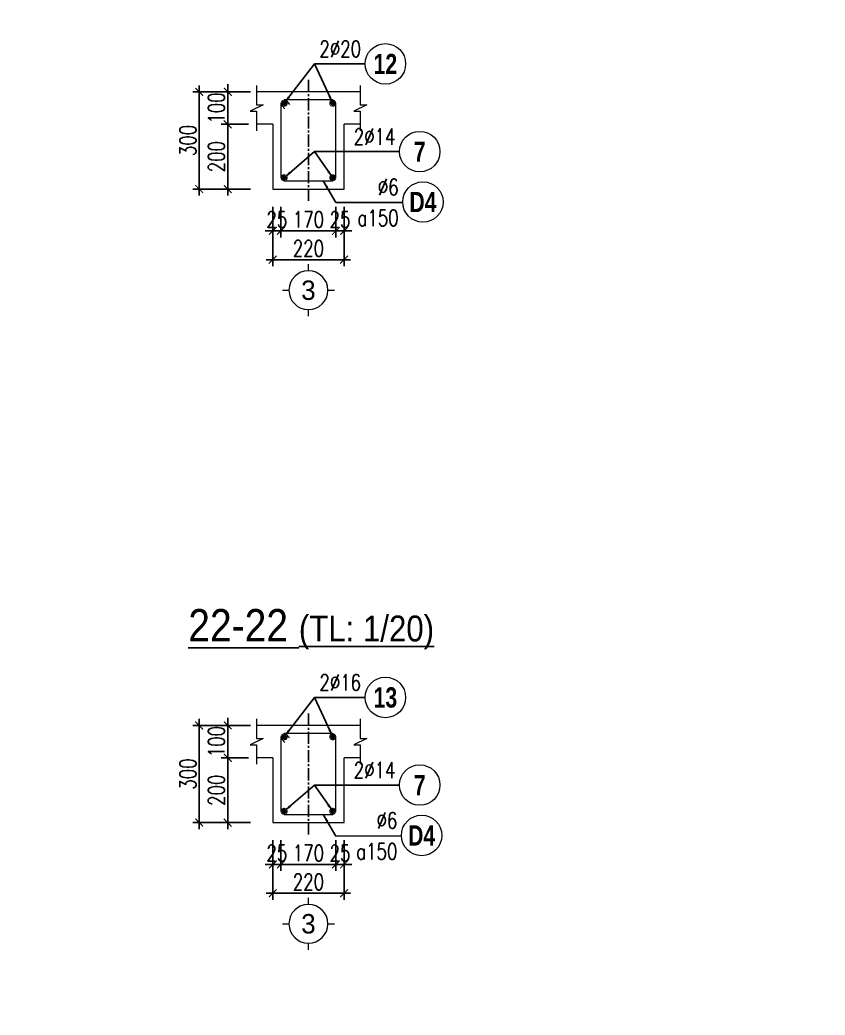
# Model space of a CAD drawing. Header units: millimetres. Extents: x -94324 to 105676, y -98316 to 125800.
# Drawn here: x -11722 to -9237, y 35234 to 38306 of the extents above; entities that cross this region are included whole.
import ezdxf
from ezdxf.enums import TextEntityAlignment as Align

# ---------------------------------------------------------------- set-up
doc = ezdxf.new("R2010")
doc.units = ezdxf.units.MM
doc.header["$MEASUREMENT"] = 0
doc.linetypes.add('CENTER2', pattern=[1.125, 0.75, -0.125, 0.125, -0.125])
doc.layers.get('0').update_dxf_attribs({"lineweight": 20})
for name, color, linetype, lineweight in [('7', 7, 'Continuous', 20), ('8', 8, 'Continuous', 13), ('bao', 4, 'Continuous', 20), ('Dim', 8, 'Continuous', 15), ('THEP', 3, 'Continuous', 18), ('thepchu', 1, 'Continuous', 30)]:
    doc.layers.add(name, color=color, linetype=linetype, lineweight=lineweight)
doc.layers.add('TEXT', color=3, linetype='Continuous')
doc.layers.add('TRUCDX', color=9, linetype='CENTER2')
doc.styles.add('.VnAvantH', font='', dxfattribs={"width": 0.9})
doc.styles.add('.VnHelvetlnsH', font='')
doc.styles.add('romans.shx', font='romans.shx', dxfattribs={"width": 0.75, "bigfont": 'vns.shx'})
doc.styles.get('.VnAvantH').set_extended_font_data('.VnAvantH')
doc.styles.get('.VnHelvetlnsH').set_extended_font_data('.VnHelvetInsH', bold=True)
doc.dimstyles.new('1-20', dxfattribs={"dimscale": 20, "dimtxt": 2.5, "dimasz": 1.2, "dimexe": 1, "dimexo": 0, "dimgap": 0.5, "dimtad": 1, "dimdec": 0, "dimzin": 0, "dimdsep": 46, "dimtxsty": 'romans.shx', "dimblk": 'ARCHTICK', "dimcen": 0.09, "dimdle": 1, "dimclrd": 8, "dimclre": 8, "dimclrt": 3, "dimadec": 0, "dimazin": 0, "dimtfac": 1, "dimtdec": 0, "dimtix": 1, "dimtmove": 0, "dimatfit": 3, "dimfxl": 1, "dimtolj": 1, "dimtzin": 0, "dimarcsym": 0})

# ---------------------------------------------------------------- blocks, each defined once
blk = doc.blocks.new('thep')
at = {"layer": 'thepchu'}
for p, q in [((-0.5, 0), (0.5, 0)), ((-0.35, 0.35), (0.35, -0.35)), ((0.35, 0.35), (-0.35, -0.35)), ((0, 0.5), (0, -0.5))]:
    blk.add_line(p, q, dxfattribs=at)
at = {"layer": 'thepchu', "const_width": 0.0833}
blk.add_lwpolyline([(-0.5, 0, 1), (0.5, 0, 1), (-0.5, 0, 1)], format="xyb", dxfattribs=at)
blk = doc.blocks.new('_ArchTick')
at = {"layer": 'Dim', "color": 0, "const_width": 0.15}
blk.add_lwpolyline([(-0.5, -0.5), (0.5, 0.5)], dxfattribs=at)
blk = doc.blocks.new("ghichu'")
at = {"color": 8}
blk.add_circle((2.5, 0), 2.5, dxfattribs=at)
at = {"color": 3, "style": 'romans.shx', "width": 0.75}
for tag, p in [('DK', (-0.5, 0.85)), ('KC', (-0.5, -2.97))]:
    blk.add_attdef(tag, text='', height=2, dxfattribs=at).set_placement(p, align=Align.RIGHT)
at = {"color": 7, "style": '.VnHelvetlnsH', "width": 0.75}
blk.add_attdef('SH', text='', height=2.5, dxfattribs=at).set_placement((2.5, 0), align=Align.MIDDLE)
blk = doc.blocks.new('*D173')
at = {"layer": 'Defpoints', "color": 0, "transparency": 16777216}
for p in [(-11016, 38083.5), (-11080.5, 37983.5), (-11016, 37983.5)]:
    blk.add_point(p, dxfattribs=at)
at = {"layer": 'Dim', "color": 8, "lineweight": -2, "transparency": 16777216}
for p, q in [((-11080.5, 38083.5), (-11080.5, 38107.5)), ((-11016, 38083.5), (-11100.5, 38083.5)), ((-11080.5, 38083.5), (-11080.5, 37983.5)), ((-11016, 37983.5), (-11100.5, 37983.5)), ((-11080.5, 37983.5), (-11080.5, 37959.5))]:
    blk.add_line(p, q, dxfattribs=at)
at = {"layer": 'Dim', "color": 8, "lineweight": -2, "transparency": 16777216, "xscale": 24, "yscale": 24, "zscale": 24}
for p, rotation in [((-11080.5, 38083.5), 270), ((-11080.5, 37983.5), 90)]:
    blk.add_blockref('_ArchTick', p, dxfattribs=dict(at, rotation=rotation))
at = {"layer": 'Dim', "color": 3, "transparency": 16777216, "insert": (-11115.5, 38033.5), "char_height": 50, "attachment_point": 5, "rotation": 90, "style": 'romans.shx'}
blk.add_mtext('\\A1;100', dxfattribs=at)
blk = doc.blocks.new('*D167')
at = {"layer": 'Defpoints', "color": 0, "transparency": 16777216}
for p in [(-11016, 37983.5), (-11080.5, 37783.5), (-11016, 37783.5)]:
    blk.add_point(p, dxfattribs=at)
at = {"layer": 'Dim', "color": 8, "lineweight": -2, "transparency": 16777216}
for p, q in [((-11080.5, 38003.5), (-11080.5, 37763.5)), ((-11016, 37983.5), (-11100.5, 37983.5)), ((-11016, 37783.5), (-11100.5, 37783.5))]:
    blk.add_line(p, q, dxfattribs=at)
at = {"layer": 'Dim', "color": 8, "lineweight": -2, "transparency": 16777216, "xscale": 24, "yscale": 24, "zscale": 24}
for p, rotation in [((-11080.5, 37983.5), 90), ((-11080.5, 37783.5), 270)]:
    blk.add_blockref('_ArchTick', p, dxfattribs=dict(at, rotation=rotation))
at = {"layer": 'Dim', "color": 3, "transparency": 16777216, "insert": (-11115.5, 37883.5), "char_height": 50, "attachment_point": 5, "rotation": 90, "style": 'romans.shx'}
blk.add_mtext('\\A1;200', dxfattribs=at)
blk = doc.blocks.new('*D168')
at = {"layer": 'Defpoints', "color": 0, "transparency": 16777216}
for p in [(-11010.5, 38083.5), (-11168.5, 37783.5), (-11010.5, 37783.5)]:
    blk.add_point(p, dxfattribs=at)
at = {"layer": 'Dim', "color": 8, "lineweight": -2, "transparency": 16777216}
for p, q in [((-11168.5, 38103.5), (-11168.5, 37763.5)), ((-11010.5, 38083.5), (-11188.5, 38083.5)), ((-11010.5, 37783.5), (-11188.5, 37783.5))]:
    blk.add_line(p, q, dxfattribs=at)
at = {"layer": 'Dim', "color": 8, "lineweight": -2, "transparency": 16777216, "xscale": 24, "yscale": 24, "zscale": 24}
for p, rotation in [((-11168.5, 38083.5), 90), ((-11168.5, 37783.5), 270)]:
    blk.add_blockref('_ArchTick', p, dxfattribs=dict(at, rotation=rotation))
at = {"layer": 'Dim', "color": 3, "transparency": 16777216, "insert": (-11203.5, 37933.5), "char_height": 50, "attachment_point": 5, "rotation": 90, "style": 'romans.shx'}
blk.add_mtext('\\A1;300', dxfattribs=at)
blk = doc.blocks.new('*D169')
at = {"layer": 'Defpoints', "color": 0, "transparency": 16777216}
for p in [(-10941.5, 37729), (-10916.5, 37729), (-10916.5, 37654.5)]:
    blk.add_point(p, dxfattribs=at)
at = {"layer": 'Dim', "color": 8, "lineweight": -2, "transparency": 16777216}
for p, q in [((-10941.5, 37729), (-10941.5, 37634.5)), ((-10916.5, 37729), (-10916.5, 37634.5)), ((-10941.5, 37654.5), (-10965.5, 37654.5)), ((-10941.5, 37654.5), (-10916.5, 37654.5)), ((-10916.5, 37654.5), (-10892.5, 37654.5))]:
    blk.add_line(p, q, dxfattribs=at)
at = {"layer": 'Dim', "color": 8, "lineweight": -2, "transparency": 16777216, "xscale": 24, "yscale": 24, "zscale": 24}
blk.add_blockref('_ArchTick', (-10941.5, 37654.5), dxfattribs=at)
at = {"layer": 'Dim', "color": 8, "lineweight": -2, "transparency": 16777216, "xscale": 24, "yscale": 24, "zscale": 24, "rotation": 180}
blk.add_blockref('_ArchTick', (-10916.5, 37654.5), dxfattribs=at)
at = {"layer": 'Dim', "color": 3, "transparency": 16777216, "insert": (-10929, 37689.5), "char_height": 50, "attachment_point": 5, "style": 'romans.shx'}
blk.add_mtext('\\A1;25', dxfattribs=at)
blk = doc.blocks.new('*D170')
at = {"layer": 'Defpoints', "color": 0, "transparency": 16777216}
for p in [(-10916.5, 37729), (-10746.5, 37729), (-10746.5, 37654.5)]:
    blk.add_point(p, dxfattribs=at)
at = {"layer": 'Dim', "color": 8, "lineweight": -2, "transparency": 16777216}
for p, q in [((-10916.5, 37729), (-10916.5, 37634.5)), ((-10746.5, 37729), (-10746.5, 37634.5)), ((-10936.5, 37654.5), (-10726.5, 37654.5))]:
    blk.add_line(p, q, dxfattribs=at)
at = {"layer": 'Dim', "color": 8, "lineweight": -2, "transparency": 16777216, "xscale": 24, "yscale": 24, "zscale": 24, "rotation": 180}
blk.add_blockref('_ArchTick', (-10916.5, 37654.5), dxfattribs=at)
at = {"layer": 'Dim', "color": 8, "lineweight": -2, "transparency": 16777216, "xscale": 24, "yscale": 24, "zscale": 24}
blk.add_blockref('_ArchTick', (-10746.5, 37654.5), dxfattribs=at)
at = {"layer": 'Dim', "color": 3, "transparency": 16777216, "insert": (-10831.5, 37689.5), "char_height": 50, "attachment_point": 5, "style": 'romans.shx'}
blk.add_mtext('\\A1;170', dxfattribs=at)
blk = doc.blocks.new('*D171')
at = {"layer": 'Defpoints', "color": 0, "transparency": 16777216}
for p in [(-10746.5, 37729), (-10721.5, 37729), (-10721.5, 37654.5)]:
    blk.add_point(p, dxfattribs=at)
at = {"layer": 'Dim', "color": 8, "lineweight": -2, "transparency": 16777216}
for p, q in [((-10746.5, 37729), (-10746.5, 37634.5)), ((-10721.5, 37729), (-10721.5, 37634.5)), ((-10746.5, 37654.5), (-10770.5, 37654.5)), ((-10746.5, 37654.5), (-10721.5, 37654.5)), ((-10721.5, 37654.5), (-10697.5, 37654.5))]:
    blk.add_line(p, q, dxfattribs=at)
at = {"layer": 'Dim', "color": 8, "lineweight": -2, "transparency": 16777216, "xscale": 24, "yscale": 24, "zscale": 24}
blk.add_blockref('_ArchTick', (-10746.5, 37654.5), dxfattribs=at)
at = {"layer": 'Dim', "color": 8, "lineweight": -2, "transparency": 16777216, "xscale": 24, "yscale": 24, "zscale": 24, "rotation": 180}
blk.add_blockref('_ArchTick', (-10721.5, 37654.5), dxfattribs=at)
at = {"layer": 'Dim', "color": 3, "transparency": 16777216, "insert": (-10734, 37689.5), "char_height": 50, "attachment_point": 5, "style": 'romans.shx'}
blk.add_mtext('\\A1;25', dxfattribs=at)
blk = doc.blocks.new('*D172')
at = {"layer": 'Defpoints', "color": 0, "transparency": 16777216}
for p in [(-10941.5, 37729), (-10721.5, 37729), (-10721.5, 37565.5)]:
    blk.add_point(p, dxfattribs=at)
at = {"layer": 'Dim', "color": 8, "lineweight": -2, "transparency": 16777216}
for p, q in [((-10941.5, 37729), (-10941.5, 37545.5)), ((-10721.5, 37729), (-10721.5, 37545.5)), ((-10961.5, 37565.5), (-10701.5, 37565.5))]:
    blk.add_line(p, q, dxfattribs=at)
at = {"layer": 'Dim', "color": 8, "lineweight": -2, "transparency": 16777216, "xscale": 24, "yscale": 24, "zscale": 24, "rotation": 180}
blk.add_blockref('_ArchTick', (-10941.5, 37565.5), dxfattribs=at)
at = {"layer": 'Dim', "color": 8, "lineweight": -2, "transparency": 16777216, "xscale": 24, "yscale": 24, "zscale": 24}
blk.add_blockref('_ArchTick', (-10721.5, 37565.5), dxfattribs=at)
at = {"layer": 'Dim', "color": 3, "transparency": 16777216, "insert": (-10831.5, 37600.5), "char_height": 50, "attachment_point": 5, "style": 'romans.shx'}
blk.add_mtext('\\A1;220', dxfattribs=at)
blk = doc.blocks.new('*D174')
at = {"layer": 'Defpoints', "color": 0, "transparency": 16777216}
for p in [(-11016, 36128), (-11080.5, 36028), (-11016, 36028)]:
    blk.add_point(p, dxfattribs=at)
at = {"layer": 'Dim', "color": 8, "lineweight": -2, "transparency": 16777216}
for p, q in [((-11016, 36128), (-11100.5, 36128)), ((-11080.5, 36128), (-11080.5, 36152)), ((-11080.5, 36128), (-11080.5, 36028)), ((-11016, 36028), (-11100.5, 36028)), ((-11080.5, 36028), (-11080.5, 36004))]:
    blk.add_line(p, q, dxfattribs=at)
at = {"layer": 'Dim', "color": 8, "lineweight": -2, "transparency": 16777216, "xscale": 24, "yscale": 24, "zscale": 24}
for p, rotation in [((-11080.5, 36128), 270), ((-11080.5, 36028), 90)]:
    blk.add_blockref('_ArchTick', p, dxfattribs=dict(at, rotation=rotation))
at = {"layer": 'Dim', "color": 3, "transparency": 16777216, "insert": (-11115.5, 36078), "char_height": 50, "attachment_point": 5, "rotation": 90, "style": 'romans.shx'}
blk.add_mtext('\\A1;100', dxfattribs=at)
blk = doc.blocks.new('*D175')
at = {"layer": 'Defpoints', "color": 0, "transparency": 16777216}
for p in [(-11016, 36028), (-11080.5, 35828), (-11016, 35828)]:
    blk.add_point(p, dxfattribs=at)
at = {"layer": 'Dim', "color": 8, "lineweight": -2, "transparency": 16777216}
for p, q in [((-11080.5, 36048), (-11080.5, 35808)), ((-11016, 36028), (-11100.5, 36028)), ((-11016, 35828), (-11100.5, 35828))]:
    blk.add_line(p, q, dxfattribs=at)
at = {"layer": 'Dim', "color": 8, "lineweight": -2, "transparency": 16777216, "xscale": 24, "yscale": 24, "zscale": 24}
for p, rotation in [((-11080.5, 36028), 90), ((-11080.5, 35828), 270)]:
    blk.add_blockref('_ArchTick', p, dxfattribs=dict(at, rotation=rotation))
at = {"layer": 'Dim', "color": 3, "transparency": 16777216, "insert": (-11115.5, 35928), "char_height": 50, "attachment_point": 5, "rotation": 90, "style": 'romans.shx'}
blk.add_mtext('\\A1;200', dxfattribs=at)
blk = doc.blocks.new('*D176')
at = {"layer": 'Defpoints', "color": 0, "transparency": 16777216}
for p in [(-11010.5, 36128), (-11168.5, 35828), (-11010.5, 35828)]:
    blk.add_point(p, dxfattribs=at)
at = {"layer": 'Dim', "color": 8, "lineweight": -2, "transparency": 16777216}
for p, q in [((-11010.5, 36128), (-11188.5, 36128)), ((-11168.5, 36148), (-11168.5, 35808)), ((-11010.5, 35828), (-11188.5, 35828))]:
    blk.add_line(p, q, dxfattribs=at)
at = {"layer": 'Dim', "color": 8, "lineweight": -2, "transparency": 16777216, "xscale": 24, "yscale": 24, "zscale": 24}
for p, rotation in [((-11168.5, 36128), 90), ((-11168.5, 35828), 270)]:
    blk.add_blockref('_ArchTick', p, dxfattribs=dict(at, rotation=rotation))
at = {"layer": 'Dim', "color": 3, "transparency": 16777216, "insert": (-11203.5, 35978), "char_height": 50, "attachment_point": 5, "rotation": 90, "style": 'romans.shx'}
blk.add_mtext('\\A1;300', dxfattribs=at)
blk = doc.blocks.new('*D177')
at = {"layer": 'Defpoints', "color": 0, "transparency": 16777216}
for p in [(-10941.5, 35773.5), (-10916.5, 35773.5), (-10916.5, 35699)]:
    blk.add_point(p, dxfattribs=at)
at = {"layer": 'Dim', "color": 8, "lineweight": -2, "transparency": 16777216}
for p, q in [((-10941.5, 35773.5), (-10941.5, 35679)), ((-10916.5, 35773.5), (-10916.5, 35679)), ((-10941.5, 35699), (-10965.5, 35699)), ((-10941.5, 35699), (-10916.5, 35699)), ((-10916.5, 35699), (-10892.5, 35699))]:
    blk.add_line(p, q, dxfattribs=at)
at = {"layer": 'Dim', "color": 8, "lineweight": -2, "transparency": 16777216, "xscale": 24, "yscale": 24, "zscale": 24}
blk.add_blockref('_ArchTick', (-10941.5, 35699), dxfattribs=at)
at = {"layer": 'Dim', "color": 8, "lineweight": -2, "transparency": 16777216, "xscale": 24, "yscale": 24, "zscale": 24, "rotation": 180}
blk.add_blockref('_ArchTick', (-10916.5, 35699), dxfattribs=at)
at = {"layer": 'Dim', "color": 3, "transparency": 16777216, "insert": (-10929, 35734), "char_height": 50, "attachment_point": 5, "style": 'romans.shx'}
blk.add_mtext('\\A1;25', dxfattribs=at)
blk = doc.blocks.new('*D178')
at = {"layer": 'Defpoints', "color": 0, "transparency": 16777216}
for p in [(-10916.5, 35773.5), (-10746.5, 35773.5), (-10746.5, 35699)]:
    blk.add_point(p, dxfattribs=at)
at = {"layer": 'Dim', "color": 8, "lineweight": -2, "transparency": 16777216}
for p, q in [((-10916.5, 35773.5), (-10916.5, 35679)), ((-10746.5, 35773.5), (-10746.5, 35679)), ((-10936.5, 35699), (-10726.5, 35699))]:
    blk.add_line(p, q, dxfattribs=at)
at = {"layer": 'Dim', "color": 8, "lineweight": -2, "transparency": 16777216, "xscale": 24, "yscale": 24, "zscale": 24, "rotation": 180}
blk.add_blockref('_ArchTick', (-10916.5, 35699), dxfattribs=at)
at = {"layer": 'Dim', "color": 8, "lineweight": -2, "transparency": 16777216, "xscale": 24, "yscale": 24, "zscale": 24}
blk.add_blockref('_ArchTick', (-10746.5, 35699), dxfattribs=at)
at = {"layer": 'Dim', "color": 3, "transparency": 16777216, "insert": (-10831.5, 35734), "char_height": 50, "attachment_point": 5, "style": 'romans.shx'}
blk.add_mtext('\\A1;170', dxfattribs=at)
blk = doc.blocks.new('*D179')
at = {"layer": 'Defpoints', "color": 0, "transparency": 16777216}
for p in [(-10746.5, 35773.5), (-10721.5, 35773.5), (-10721.5, 35699)]:
    blk.add_point(p, dxfattribs=at)
at = {"layer": 'Dim', "color": 8, "lineweight": -2, "transparency": 16777216}
for p, q in [((-10746.5, 35773.5), (-10746.5, 35679)), ((-10721.5, 35773.5), (-10721.5, 35679)), ((-10746.5, 35699), (-10770.5, 35699)), ((-10746.5, 35699), (-10721.5, 35699)), ((-10721.5, 35699), (-10697.5, 35699))]:
    blk.add_line(p, q, dxfattribs=at)
at = {"layer": 'Dim', "color": 8, "lineweight": -2, "transparency": 16777216, "xscale": 24, "yscale": 24, "zscale": 24}
blk.add_blockref('_ArchTick', (-10746.5, 35699), dxfattribs=at)
at = {"layer": 'Dim', "color": 8, "lineweight": -2, "transparency": 16777216, "xscale": 24, "yscale": 24, "zscale": 24, "rotation": 180}
blk.add_blockref('_ArchTick', (-10721.5, 35699), dxfattribs=at)
at = {"layer": 'Dim', "color": 3, "transparency": 16777216, "insert": (-10734, 35734), "char_height": 50, "attachment_point": 5, "style": 'romans.shx'}
blk.add_mtext('\\A1;25', dxfattribs=at)
blk = doc.blocks.new('*D180')
at = {"layer": 'Defpoints', "color": 0, "transparency": 16777216}
for p in [(-10941.5, 35773.5), (-10721.5, 35773.5), (-10721.5, 35610)]:
    blk.add_point(p, dxfattribs=at)
at = {"layer": 'Dim', "color": 8, "lineweight": -2, "transparency": 16777216}
for p, q in [((-10941.5, 35773.5), (-10941.5, 35590)), ((-10721.5, 35773.5), (-10721.5, 35590)), ((-10961.5, 35610), (-10701.5, 35610))]:
    blk.add_line(p, q, dxfattribs=at)
at = {"layer": 'Dim', "color": 8, "lineweight": -2, "transparency": 16777216, "xscale": 24, "yscale": 24, "zscale": 24, "rotation": 180}
blk.add_blockref('_ArchTick', (-10941.5, 35610), dxfattribs=at)
at = {"layer": 'Dim', "color": 8, "lineweight": -2, "transparency": 16777216, "xscale": 24, "yscale": 24, "zscale": 24}
blk.add_blockref('_ArchTick', (-10721.5, 35610), dxfattribs=at)
at = {"layer": 'Dim', "color": 3, "transparency": 16777216, "insert": (-10831.5, 35645), "char_height": 50, "attachment_point": 5, "style": 'romans.shx'}
blk.add_mtext('\\A1;220', dxfattribs=at)
blk = doc.blocks.new('SH')
at = {"layer": '8'}
for p, q in [((0, 20), (0, 0)), ((0, 20), (0, 0)), ((-80, -60), (-60, -60)), ((-80, -60), (-60, -60)), ((60, -60), (80, -60)), ((60, -60), (80, -60)), ((0, -120), (0, -140)), ((0, -120), (0, -140))]:
    blk.add_line(p, q, dxfattribs=at)
blk.add_circle((0, -60), 60, dxfattribs=at)
at = {"layer": 'TEXT', "style": '.VnAvantH'}
blk.add_attdef('SH', text='', height=60, dxfattribs=at).set_placement((0, -60), align=Align.MIDDLE_CENTER)

msp = doc.modelspace()

# ---------------------------------------------------------------- linework, layer by layer
at = {"layer": '7'}
msp.add_circle((5675.5, 1684), 100000, dxfattribs=at)
at = {"layer": '8'}
for points in [[(-10991.5, 38103.5), (-10991.5, 38043.5), (-10971.5, 38043.5), (-11011.5, 38023.5), (-10991.5, 38023.5), (-10991.5, 37963.5)], [(-10671.5, 38103.5), (-10671.5, 38043.5), (-10651.5, 38043.5), (-10691.5, 38023.5), (-10671.5, 38023.5), (-10671.5, 37963.5)], [(-10991.5, 36148), (-10991.5, 36088), (-10971.5, 36088), (-11011.5, 36068), (-10991.5, 36068), (-10991.5, 36008)], [(-10671.5, 36148), (-10671.5, 36088), (-10651.5, 36088), (-10691.5, 36068), (-10671.5, 36068), (-10671.5, 36008)]]:
    msp.add_lwpolyline(points, dxfattribs=at)
at = {"layer": 'bao'}
for p, q in [((-10671.5, 38083.5), (-10991.5, 38083.5)), ((-10941.5, 37983.5), (-10991.5, 37983.5)), ((-10941.5, 37983.5), (-10941.5, 37783.5)), ((-10721.5, 37783.5), (-10721.5, 37983.5)), ((-10671.5, 37983.5), (-10721.5, 37983.5)), ((-10941.5, 37783.5), (-10721.5, 37783.5)), ((-10671.5, 36128), (-10991.5, 36128)), ((-10941.5, 36028), (-10991.5, 36028)), ((-10941.5, 36028), (-10941.5, 35828)), ((-10721.5, 35828), (-10721.5, 36028)), ((-10671.5, 36028), (-10721.5, 36028)), ((-10941.5, 35828), (-10721.5, 35828))]:
    msp.add_line(p, q, dxfattribs=at)
at = {"layer": 'THEP'}
for p, q in [((-10913.6, 38041.4), (-10904.1, 38030.9)), ((-10899.4, 38055.6), (-10890, 38045)), ((-10899.4, 36100.1), (-10890, 36089.5)), ((-10913.6, 36085.9), (-10904.1, 36075.4))]:
    msp.add_line(p, q, dxfattribs=at)
for points in [[(-10756.5, 38058.5), (-10906.5, 38058.5)], [(-10916.5, 38048.5), (-10916.5, 37818.5)], [(-10746.5, 37818.5), (-10746.5, 38048.5)], [(-10906.5, 37808.5), (-10756.5, 37808.5)], [(-10916.5, 36093), (-10916.5, 35863)], [(-10756.5, 36103), (-10906.5, 36103)], [(-10746.5, 35863), (-10746.5, 36093)], [(-10906.5, 35853), (-10756.5, 35853)]]:
    msp.add_lwpolyline(points, dxfattribs=at)
at = {"layer": 'TRUCDX', "ltscale": 50}
for p, q in [((-10831.5, 38120.2), (-10831.5, 37746.8)), ((-10831.5, 36164.7), (-10831.5, 35791.3))]:
    msp.add_line(p, q, dxfattribs=at)

# ---------------------------------------------------------------- block references
ref = msp.add_blockref("ghichu'", (-10656.5, 38170), dxfattribs=dict(xscale=25, yscale=25, zscale=25))
ref.add_attrib('SH', '12', dxfattribs={"color": 7, "height": 62.5, "style": '.VnHelvetlnsH', "width": 0.75}).set_placement((-10594, 38170), align=Align.MIDDLE)
ref.add_attrib('DK', '2%%c20', dxfattribs={"color": 3, "height": 50, "style": 'romans.shx', "width": 0.75}).set_placement((-10669, 38191.1), align=Align.RIGHT)
ref = msp.add_blockref("ghichu'", (-10550.5, 37899), dxfattribs=dict(xscale=25, yscale=25, zscale=25))
ref.add_attrib('SH', '7', dxfattribs={"color": 7, "height": 62.5, "style": '.VnHelvetlnsH', "width": 0.75}).set_placement((-10488, 37899), align=Align.MIDDLE)
ref.add_attrib('DK', '2%%c14', dxfattribs={"color": 3, "height": 50, "style": 'romans.shx', "width": 0.75}).set_placement((-10563, 37920.1), align=Align.RIGHT)
at = {"xscale": 25, "yscale": 25, "zscale": 25}
for p in [(-10540.5, 37743.6), (-10544.5, 35788.5)]:
    msp.add_blockref("ghichu'", p, dxfattribs=at).add_auto_attribs({'SH': 'd4', 'DK': '%%c6', 'KC': 'a150'})
ref = msp.add_blockref("ghichu'", (-10656.5, 36214.5), dxfattribs=dict(xscale=25, yscale=25, zscale=25))
ref.add_attrib('SH', '13', dxfattribs={"color": 7, "height": 62.5, "style": '.VnHelvetlnsH', "width": 0.75}).set_placement((-10594, 36214.5), align=Align.MIDDLE)
ref.add_attrib('DK', '2%%c16', dxfattribs={"color": 3, "height": 50, "style": 'romans.shx', "width": 0.75}).set_placement((-10669, 36235.6), align=Align.RIGHT)
ref = msp.add_blockref("ghichu'", (-10550.5, 35944), dxfattribs=dict(xscale=25, yscale=25, zscale=25))
ref.add_attrib('SH', '7', dxfattribs={"color": 7, "height": 62.5, "style": '.VnHelvetlnsH', "width": 0.75}).set_placement((-10488, 35944), align=Align.MIDDLE)
ref.add_attrib('DK', '2%%c14', dxfattribs={"color": 3, "height": 50, "style": 'romans.shx', "width": 0.75}).set_placement((-10563, 35965.1), align=Align.RIGHT)
at = {"layer": 'bao'}
ref = msp.add_blockref('SH', (-10831.5, 37411.3), dxfattribs=dict(at, xscale=-1, rotation=180))
ref.add_attrib('SH', '3', dxfattribs={"layer": 'TEXT', "height": 60, "style": '.VnAvantH'}).set_placement((-10831.5, 37471.4), align=Align.MIDDLE_CENTER)
ref = msp.add_blockref('SH', (-10831.5, 35455.8), dxfattribs=dict(at, xscale=-1, rotation=180))
ref.add_attrib('SH', '3', dxfattribs={"layer": 'TEXT', "height": 60, "style": '.VnAvantH'}).set_placement((-10831.5, 35515.9), align=Align.MIDDLE_CENTER)
at = {"layer": 'THEP', "xscale": -20, "yscale": 20, "zscale": 20, "rotation": 90}
for p in [(-10906.5, 38048.5), (-10906.5, 36093)]:
    msp.add_blockref('thep', p, dxfattribs=at)
at = {"layer": 'thepchu', "yscale": 20, "zscale": 20}
for p, xscale, rotation in [((-10756.5, 38048.5), 20, 270), ((-10906.5, 37818.5), 20, 90), ((-10756.5, 37818.5), -20, 270), ((-10756.5, 36093), 20, 270), ((-10906.5, 35863), 20, 90), ((-10756.5, 35863), -20, 270)]:
    msp.add_blockref('thep', p, dxfattribs=dict(at, xscale=xscale, rotation=rotation))

# ---------------------------------------------------------------- texts
at = {"layer": 'TEXT', "insert": (-10823, 36487.2), "char_height": 100, "width": 3655.8, "attachment_point": 2, "style": '.VnAvantH'}
msp.add_mtext('{\\L22-22 \\H0.8x;(tl: 1/20)}', dxfattribs=at)

# ---------------------------------------------------------------- dimensions: what is measured, and where the dimension line sits
at = {"layer": 'Dim'}
for base, p1, p2, picture, middle in [((-11168.5, 37783.5), (-11010.5, 38083.5), (-11010.5, 37783.5), '*D168', (-11203.5, 37933.5)), ((-11080.5, 37983.5), (-11016, 38083.5), (-11016, 37983.5), '*D173', (-11115.5, 38033.5)), ((-11168.5, 35828), (-11010.5, 36128), (-11010.5, 35828), '*D176', (-11203.5, 35978)), ((-11080.5, 36028), (-11016, 36128), (-11016, 36028), '*D174', (-11115.5, 36078))]:
    dim = msp.add_linear_dim(base=base, p1=p1, p2=p2, angle=90, dimstyle='1-20', dxfattribs=at)
    dim.commit()
    dim.dimension.update_dxf_attribs({"geometry": picture, "text_midpoint": middle})
for base, p1, p2, picture, middle in [((-11080.5, 37783.5), (-11016, 37983.5), (-11016, 37783.5), '*D167', (-11115.5, 37883.5)), ((-11080.5, 35828), (-11016, 36028), (-11016, 35828), '*D175', (-11115.5, 35928))]:
    dim = msp.add_linear_dim(base=base, p1=p1, p2=p2, angle=90, dimstyle='1-20', override={"dimtmove": 1}, dxfattribs=at)
    dim.commit()
    dim.dimension.update_dxf_attribs({"geometry": picture, "text_midpoint": middle})
for base, p1, p2, picture, middle in [((-10916.5, 37654.5), (-10941.5, 37729), (-10916.5, 37729), '*D169', (-10929, 37689.5)), ((-10721.5, 37565.5), (-10941.5, 37729), (-10721.5, 37729), '*D172', (-10831.5, 37600.5)), ((-10916.5, 35699), (-10941.5, 35773.5), (-10916.5, 35773.5), '*D177', (-10929, 35734)), ((-10721.5, 35610), (-10941.5, 35773.5), (-10721.5, 35773.5), '*D180', (-10831.5, 35645))]:
    dim = msp.add_linear_dim(base=base, p1=p1, p2=p2, dimstyle='1-20', dxfattribs=at)
    dim.commit()
    dim.dimension.update_dxf_attribs({"geometry": picture, "text_midpoint": middle})
for base, p1, p2, picture, middle in [((-10746.5, 37654.5), (-10916.5, 37729), (-10746.5, 37729), '*D170', (-10831.5, 37689.5)), ((-10721.5, 37654.5), (-10746.5, 37729), (-10721.5, 37729), '*D171', (-10734, 37689.5)), ((-10746.5, 35699), (-10916.5, 35773.5), (-10746.5, 35773.5), '*D178', (-10831.5, 35734)), ((-10721.5, 35699), (-10746.5, 35773.5), (-10721.5, 35773.5), '*D179', (-10734, 35734))]:
    dim = msp.add_linear_dim(base=base, p1=p1, p2=p2, dimstyle='1-20', override={"dimtmove": 1}, dxfattribs=at)
    dim.commit()
    dim.dimension.update_dxf_attribs({"geometry": picture, "text_midpoint": middle})

# ---------------------------------------------------------------- leaders
at = {"layer": '8'}
for points in [[(-10906.5, 38048.5), (-10812.5, 38170), (-10656.5, 38170)], [(-10756.5, 38048.5), (-10812.5, 38170)], [(-10906.5, 37818.5), (-10812.5, 37899), (-10550.5, 37899)], [(-10756.5, 37818.5), (-10812.5, 37899)], [(-10906.5, 36093), (-10812.5, 36214.5), (-10656.5, 36214.5)], [(-10756.5, 36093), (-10812.5, 36214.5)], [(-10906.5, 35863), (-10812.5, 35944), (-10550.5, 35944)], [(-10756.5, 35863), (-10812.5, 35944)]]:
    msp.add_leader(points, dimstyle='1-20', override={"dimgap": 0.5, "dimtad": 0}, dxfattribs=at)
at = {"layer": 'Dim'}
for points in [[(-10785.5, 37808.5), (-10747, 37742), (-10540.5, 37742.3)], [(-10785.5, 35853), (-10747, 35786.5), (-10544.5, 35786.8)]]:
    msp.add_leader(points, dimstyle='1-20', override={"dimgap": 0.5, "dimtad": 0}, dxfattribs=at)

doc.saveas('drawing.dxf')
